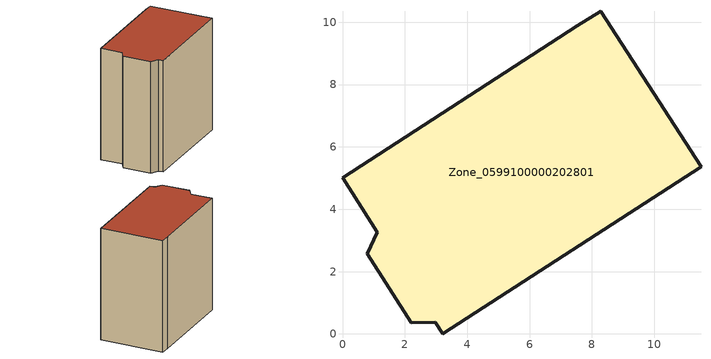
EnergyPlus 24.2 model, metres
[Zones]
Zone_0599100000202801
 floor ground (C_G): 8.29,10.36 11.5,5.36 3.21,0 2.97,0.38 2.21,0.36 0.79,2.58 1.12,3.27 0,5.01 7.53,9.89 z0
 wall outside (C_F): 0.79,2.58 2.21,0.36 2.97,0.38 3.21,0 11.5,5.36 8.29,10.36 7.53,9.89 0,5.01 1.12,3.27 0.79,2.58 z0:10.51
 roof outside (C_R): 7.53,9.89 0,5.01 1.12,3.27 0.79,2.58 2.21,0.36 2.97,0.38 3.21,0 11.5,5.36 8.29,10.36 z10.51
[BUILDING]
Pand.0599100000202801: North Axis=0; Terrain=City; Loads Convergence Tolerance Value=0.04; Temperature Convergence Tolerance Value=0.4; Solar Distribution=FullExterior; Maximum Number of Warmup Days=25; Minimum Number of Warmup Days=1
[Site:Location]
Rotterdam.The.Hague.AP_ZH_NLD Design_Conditions: Latitude=51.96; Longitude=4.45; Time Zone=1; Elevation=-4.5
[SITE:GROUNDTEMPERATURE:BUILDINGSURFACE]
18, 18, 18, 18, 18, 18, 18, 18, 18, 18, 18, 18
[MATERIAL] Thermal Absorptance=0.9; Solar Absorptance=0.7; Visible Absorptance=0.7
Name | Roughness | Thickness | Conductivity | Density | Specific Heat
G.TI.1946 | MediumSmooth | 0.15 | 1 | 540 | 1210
F.TI.1946 | Rough | 0.3 | 0.857143 | 1920 | 840
R.TI.1946 | MediumRough | 0.2 | 0.1 | 1500 | 1000
[CONSTRUCTION]
C_G: G.TI.1946
C_F: F.TI.1946
C_R: R.TI.1946
[ZONE]
Zone_0599100000202801: Type=1; Multiplier=1; Ceiling Height=Autocalculate; Volume=Autocalculate; Floor Area=autocalculate; Part of Total Floor Area=Yes
[ZONEINFILTRATION:DESIGNFLOWRATE]
Infil_Zone_0599100000202801: Zone or ZoneList or Space or SpaceList=Zone_0599100000202801; Schedule=AlwaysOn; Design Flow Rate Calculation Method=Flow/Area; Flow Rate per Floor Area=0.003; Constant Term Coefficient=1; Temperature Term Coefficient=0; Velocity Term Coefficient=0; Velocity Squared Term Coefficient=0
[HVACTEMPLATE:ZONE:IDEALLOADSAIRSYSTEM]
Zone_0599100000202801: Maximum Heating Supply Air Temperature=50; Minimum Cooling Supply Air Temperature=13; Maximum Heating Supply Air Humidity Ratio=0.0156; Minimum Cooling Supply Air Humidity Ratio=0.0077; Heating Limit=NoLimit; Cooling Limit=NoLimit; Dehumidification Control Type=ConstantSensibleHeatRatio; Cooling Sensible Heat Ratio=0.7; Dehumidification Setpoint=60; Humidification Control Type=None; Humidification Setpoint=30; Outdoor Air Method=None; Outdoor Air Flow Rate per Person=0.00944; Outdoor Air Flow Rate per Zone Floor Area=0; Outdoor Air Flow Rate per Zone=0; Demand Controlled Ventilation Type=None; Outdoor Air Economizer Type=NoEconomizer; Heat Recovery Type=None; Sensible Heat Recovery Effectiveness=0.7; Latent Heat Recovery Effectiveness=0.65
[ZONECONTROL:THERMOSTAT]
ThermostatControl_Zone_0599100000202801: Zone or ZoneList=Zone_0599100000202801; Control Type Schedule=DualSetpointControlType; Control 1=Thermostat_Zone_0599100000202801; Temperature Difference Between Cutout And Setpoint=0
[THERMOSTATSETPOINT:DUALSETPOINT]
Thermostat_Zone_0599100000202801: Heating Setpoint Temperature Schedule=HeatingSetpoint_Zone_0599100000202801; Cooling Setpoint Temperature Schedule=CoolingSetpoint_Zone_0599100000202801
[SCHEDULE:COMPACT]
HeatingSetpoint_Zone_0599100000202801: Through: 12/31, For: AllDays, Until: 24:00, 21
CoolingSetpoint_Zone_0599100000202801: Through: 12/31, For: AllDays, Until: 24:00, 24
DualSetpointControlType: Through: 12/31, For: AllDays, Until: 24:00, 4
AlwaysOn: Through: 12/31, For: AllDays, Until: 24:00, 1
